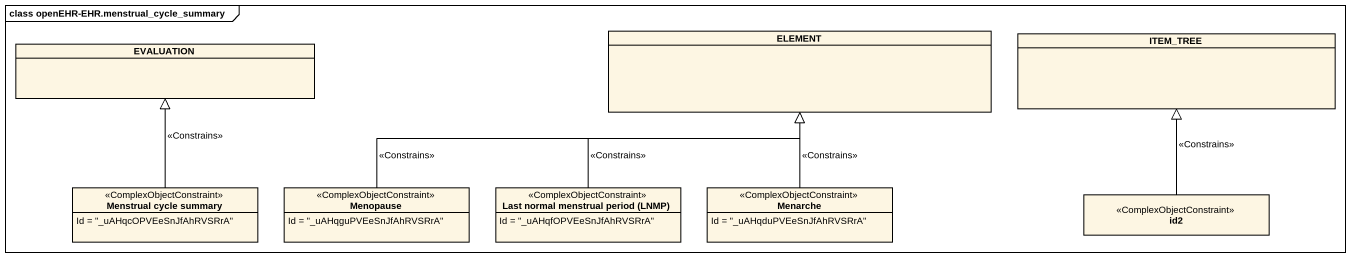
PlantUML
@startuml
mainframe class openEHR-EHR.menstrual_cycle_summary
hide circle
hide empty members
class ELEMENT
class ITEM_TREE
class EVALUATION
class "Menstrual cycle summary" as Menstrual_cycle_summary <<ComplexObjectConstraint>> {
  Id = "_uAHqcOPVEeSnJfAhRVSRrA"
}
class Menopause <<ComplexObjectConstraint>> {
  Id = "_uAHqguPVEeSnJfAhRVSRrA"
}
class "Last normal menstrual period (LNMP)" as Last_normal_menstrual <<ComplexObjectConstraint>> {
  Id = "_uAHqfOPVEeSnJfAhRVSRrA"
}
class Menarche <<ComplexObjectConstraint>> {
  Id = "_uAHqduPVEeSnJfAhRVSRrA"
}
class id2 <<ComplexObjectConstraint>>
Menstrual_cycle_summary -up-|> EVALUATION : <<Constrains>>
Menopause -right-|> ELEMENT : <<Constrains>>
Last_normal_menstrual -up-|> ELEMENT : <<Constrains>>
Menarche -up-|> ELEMENT : <<Constrains>>
id2 -up-|> ITEM_TREE : <<Constrains>>
@enduml
